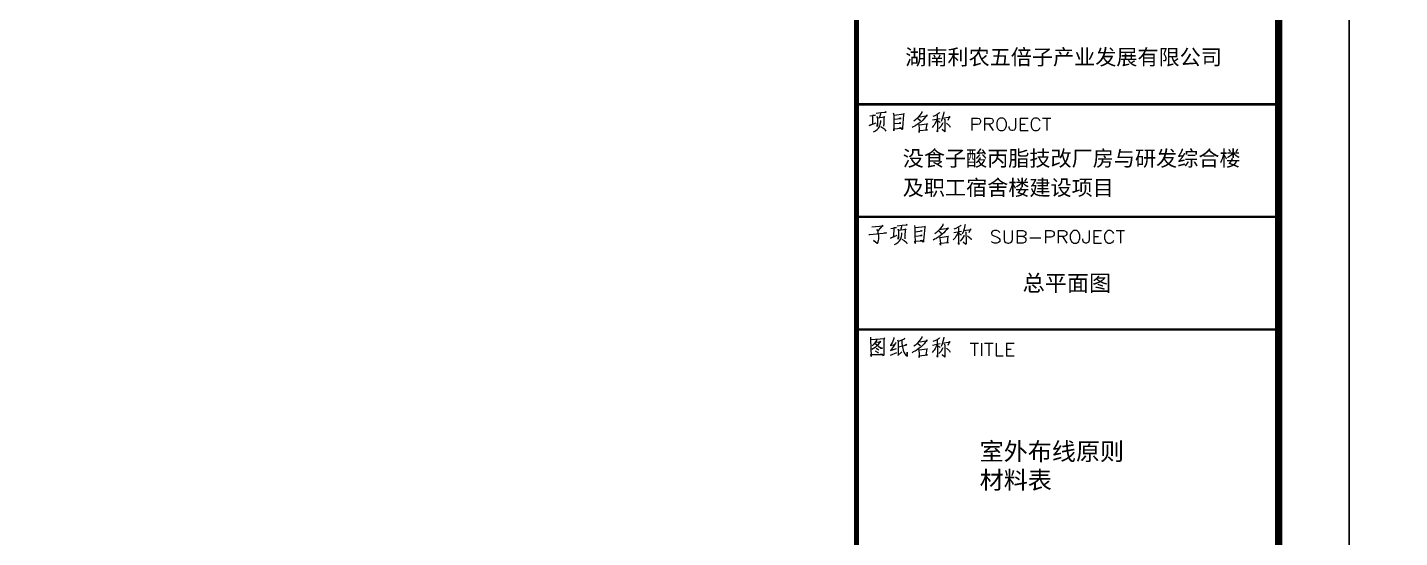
# Model space of a CAD drawing. Extents: x -809667 to 586099, y 3084146 to 3634412.
# Drawn here: x 380990.7 to 381087.9, y 3087145.5 to 3087181.7 of the extents above; entities that cross this region are included whole.
import ezdxf

# ---------------------------------------------------------------- set-up
doc = ezdxf.new("R2010")
doc.units = 0
doc.header["$LTSCALE"] = 0.5
doc.layers.get('0').update_dxf_attribs({"linetype": 'CONTINUOUS'})
doc.layers.add('PUB_TITLE', color=4, linetype='CONTINUOUS')
doc.styles.add('-宋体', font='', dxfattribs={"width": 0.6})
doc.styles.get('-宋体').set_extended_font_data('NSimSun')

# ---------------------------------------------------------------- blocks, each defined once
blk = doc.blocks.new('TQ11')
at = {"layer": 'PUB_TITLE'}
for points, const_width in [([(1252310, -1083954), (1252310, -1166000)], 100), ([(1252310, -1139700), (1260886, -1139700)], 50), ([(1252310, -1141987), (1260886, -1141987)], 50), ([(1252310, -1144274), (1260886, -1144274)], 50)]:
    blk.add_lwpolyline(points, dxfattribs=dict(at, const_width=const_width))
blk.add_lwpolyline([(1252310, -1166000), (1260886, -1166000), (1260886, -1083954), (1252310, -1083954)], close=True, dxfattribs=at)
at = {"layer": 'PUB_TITLE', "color": 140, "lineweight": 0}
for points in [[(1252706, -1139882), (1252807, -1139868), (1252912, -1139859), (1252905, -1139855), (1252888, -1139859)], [(1252780, -1139971), (1252804, -1139895), (1252804, -1139873)], [(1253057, -1139873), (1253067, -1139917), (1253067, -1140082), (1253070, -1140194), (1253070, -1140237), (1253067, -1140194), (1253219, -1140183), (1253203, -1140177), (1253175, -1140186)], [(1253070, -1139917), (1253279, -1139895), (1253269, -1139886), (1253266, -1139906), (1253243, -1140180), (1253243, -1140204), (1253239, -1140213), (1253216, -1140180)], [(1253638, -1139843), (1253635, -1139865), (1253594, -1139920), (1253570, -1139954), (1253543, -1139984), (1253510, -1140017), (1253475, -1140041)], [(1253999, -1139868), (1253991, -1139882), (1253948, -1139909), (1253901, -1139933), (1253860, -1139947)], [(1254086, -1139855), (1254083, -1139873), (1254065, -1139944), (1254053, -1139990), (1254029, -1140048)], [(1252578, -1139933), (1252695, -1139917), (1252638, -1139923), (1252635, -1140105), (1252570, -1140132), (1252709, -1140072)], [(1252652, -1140257), (1252695, -1140237), (1252730, -1140213), (1252757, -1140183), (1252784, -1140145), (1252793, -1140099), (1252801, -1140058), (1252801, -1140025)], [(1252868, -1140145), (1252868, -1140115), (1252871, -1140109), (1252874, -1139944), (1252888, -1139957), (1252736, -1139977), (1252730, -1139947), (1252736, -1139974), (1252736, -1140061), (1252733, -1140126), (1252730, -1140150), (1252730, -1140132), (1252733, -1140096)], [(1252804, -1140150), (1252847, -1140177), (1252882, -1140204), (1252895, -1140221), (1252905, -1140243)], [(1253070, -1140001), (1253216, -1139984), (1253203, -1139980), (1253171, -1139990)], [(1253070, -1140091), (1253212, -1140079), (1253198, -1140075), (1253175, -1140085)], [(1253589, -1139947), (1253600, -1139950), (1253752, -1139927), (1253741, -1139920), (1253714, -1139954), (1253684, -1139990), (1253654, -1140020), (1253621, -1140052), (1253583, -1140082), (1253543, -1140112), (1253499, -1140139), (1253492, -1140142), (1253464, -1140156), (1253439, -1140172)], [(1253553, -1139984), (1253559, -1139987), (1253597, -1140017), (1253600, -1140034), (1253586, -1140011)], [(1253570, -1140105), (1253576, -1140115), (1253583, -1140200), (1253586, -1140210), (1253586, -1140270), (1253583, -1140243), (1253583, -1140234), (1253749, -1140216), (1253746, -1140216), (1253728, -1140216), (1253746, -1140091), (1253752, -1140099), (1253741, -1140102), (1253580, -1140123)], [(1253951, -1140004), (1253931, -1140048), (1253907, -1140085), (1253887, -1140123), (1253866, -1140142), (1253844, -1140169)], [(1253856, -1140017), (1254012, -1139987)], [(1253951, -1139920), (1253954, -1140186), (1253958, -1140261), (1253951, -1140248), (1253954, -1140216)], [(1253954, -1140028), (1253999, -1140055), (1254008, -1140069)], [(1254062, -1140072), (1254059, -1140088), (1254021, -1140150), (1253985, -1140191)], [(1254092, -1140001), (1254110, -1140017), (1254103, -1140014), (1254106, -1140194), (1254106, -1140237), (1254103, -1140261), (1254049, -1140207), (1254103, -1140254)], [(1254059, -1139977), (1254211, -1139954), (1254198, -1139950), (1254167, -1140025)], [(1254140, -1140082), (1254201, -1140136), (1254211, -1140163)], [(1254655, -1139977), (1254655, -1140234)], [(1254655, -1139977), (1254765, -1139977), (1254803, -1139989), (1254815, -1140001), (1254827, -1140026), (1254827, -1140063), (1254815, -1140087), (1254803, -1140099), (1254765, -1140112), (1254655, -1140112)], [(1254913, -1139977), (1254913, -1140234)], [(1254913, -1139977), (1255022, -1139977), (1255060, -1139989), (1255072, -1140001), (1255084, -1140026), (1255084, -1140051), (1255072, -1140075), (1255060, -1140087), (1255022, -1140099), (1254913, -1140099)], [(1254998, -1140099), (1255084, -1140234)], [(1255537, -1139977), (1255537, -1140172), (1255525, -1140210), (1255512, -1140222), (1255488, -1140234), (1255464, -1140234), (1255439, -1140222), (1255427, -1140210), (1255414, -1140172), (1255414, -1140148)], [(1255635, -1139977), (1255635, -1140234)], [(1255635, -1139977), (1255795, -1139977)], [(1255635, -1140099), (1255733, -1140099)], [(1256039, -1140038), (1256027, -1140013), (1256002, -1139989), (1255978, -1139977), (1255929, -1139977), (1255905, -1139989), (1255879, -1140013), (1255867, -1140038), (1255855, -1140075), (1255855, -1140136), (1255867, -1140172), (1255879, -1140198), (1255905, -1140222), (1255929, -1140234), (1255978, -1140234), (1256002, -1140222), (1256027, -1140198), (1256039, -1140172)], [(1256088, -1139977), (1256260, -1139977)], [(1256174, -1139977), (1256174, -1140234)], [(1255635, -1140234), (1255795, -1140234)], [(1254065, -1142129), (1254062, -1142152), (1254021, -1142206), (1253999, -1142241), (1253972, -1142271), (1253937, -1142304), (1253904, -1142328)], [(1252561, -1142342), (1252581, -1142345), (1252918, -1142311), (1252909, -1142308), (1252874, -1142315)], [(1252622, -1142187), (1252852, -1142170), (1252841, -1142162), (1252740, -1142271), (1252722, -1142241), (1252733, -1142257), (1252743, -1142281), (1252746, -1142304), (1252749, -1142339), (1252754, -1142375), (1252754, -1142412), (1252754, -1142442), (1252749, -1142467), (1252746, -1142486), (1252743, -1142507), (1252736, -1142521), (1252730, -1142527), (1252656, -1142464), (1252733, -1142521), (1252740, -1142521)], [(1253007, -1142220), (1253124, -1142203), (1253067, -1142211), (1253064, -1142393), (1252999, -1142420), (1253138, -1142358)], [(1253081, -1142545), (1253124, -1142524), (1253159, -1142500), (1253184, -1142470), (1253212, -1142433), (1253222, -1142385), (1253230, -1142345), (1253230, -1142311)], [(1253135, -1142170), (1253236, -1142156), (1253341, -1142146), (1253334, -1142143), (1253317, -1142146)], [(1253296, -1142433), (1253296, -1142402), (1253300, -1142396), (1253303, -1142230), (1253317, -1142244), (1253165, -1142263), (1253159, -1142233), (1253165, -1142260), (1253165, -1142348), (1253162, -1142412), (1253159, -1142436), (1253159, -1142420), (1253162, -1142382)], [(1253209, -1142257), (1253233, -1142184), (1253233, -1142159)], [(1253486, -1142159), (1253496, -1142203), (1253496, -1142369), (1253499, -1142480), (1253499, -1142524), (1253496, -1142480), (1253648, -1142470), (1253630, -1142464), (1253603, -1142473)], [(1253499, -1142203), (1253708, -1142184), (1253698, -1142173), (1253695, -1142193), (1253671, -1142467), (1253671, -1142491), (1253668, -1142500), (1253644, -1142467)], [(1253499, -1142287), (1253644, -1142271), (1253630, -1142268), (1253600, -1142277)], [(1253499, -1142379), (1253641, -1142366), (1253627, -1142361), (1253603, -1142372)], [(1254018, -1142233), (1254029, -1142236), (1254181, -1142214), (1254170, -1142206), (1254143, -1142241), (1254113, -1142277), (1254083, -1142308), (1254049, -1142339), (1254012, -1142369), (1253972, -1142399), (1253928, -1142426), (1253921, -1142429), (1253893, -1142442), (1253866, -1142461)], [(1253981, -1142271), (1253988, -1142274), (1254026, -1142304), (1254029, -1142322), (1254015, -1142298)], [(1253999, -1142393), (1254005, -1142402), (1254012, -1142486), (1254015, -1142497), (1254015, -1142558), (1254012, -1142531), (1254012, -1142521), (1254176, -1142504), (1254173, -1142504), (1254157, -1142504), (1254173, -1142379), (1254181, -1142385), (1254170, -1142388), (1254008, -1142409)], [(1254380, -1142290), (1254359, -1142336), (1254336, -1142372), (1254315, -1142409), (1254295, -1142429), (1254271, -1142456)], [(1254285, -1142304), (1254440, -1142274)], [(1254426, -1142156), (1254420, -1142170), (1254377, -1142197), (1254329, -1142220), (1254288, -1142233)], [(1254380, -1142206), (1254383, -1142473), (1254386, -1142548), (1254380, -1142534), (1254383, -1142504)], [(1254383, -1142315), (1254426, -1142342), (1254437, -1142355)], [(1254491, -1142358), (1254488, -1142375), (1254450, -1142436), (1254413, -1142477)], [(1254515, -1142143), (1254511, -1142159), (1254494, -1142230), (1254481, -1142277), (1254456, -1142336)], [(1254521, -1142287), (1254538, -1142304), (1254532, -1142301), (1254535, -1142480), (1254535, -1142524), (1254532, -1142548), (1254478, -1142494), (1254532, -1142540)], [(1254488, -1142263), (1254640, -1142241), (1254627, -1142236), (1254595, -1142311)], [(1254568, -1142369), (1254630, -1142423), (1254640, -1142450)], [(1255221, -1142301), (1255197, -1142275), (1255159, -1142263), (1255111, -1142263), (1255074, -1142275), (1255050, -1142301), (1255050, -1142325), (1255062, -1142349), (1255074, -1142361), (1255099, -1142373), (1255172, -1142399), (1255197, -1142411), (1255209, -1142423), (1255221, -1142447), (1255221, -1142485), (1255197, -1142509), (1255159, -1142521), (1255111, -1142521), (1255074, -1142509), (1255050, -1142485)], [(1255307, -1142263), (1255307, -1142447), (1255319, -1142485), (1255343, -1142509), (1255381, -1142521), (1255405, -1142521), (1255441, -1142509), (1255467, -1142485), (1255479, -1142447), (1255479, -1142263)], [(1255576, -1142263), (1255576, -1142521)], [(1255576, -1142263), (1255686, -1142263), (1255722, -1142275), (1255734, -1142289), (1255748, -1142313), (1255748, -1142337), (1255734, -1142361), (1255722, -1142373), (1255686, -1142387), (1255576, -1142387)], [(1255686, -1142387), (1255722, -1142399), (1255734, -1142411), (1255748, -1142435), (1255748, -1142473), (1255734, -1142497), (1255722, -1142509), (1255686, -1142521), (1255576, -1142521)], [(1255834, -1142411), (1256054, -1142411)], [(1256151, -1142263), (1256151, -1142521)], [(1256151, -1142263), (1256261, -1142263), (1256299, -1142275), (1256311, -1142289), (1256323, -1142313), (1256323, -1142349), (1256311, -1142373), (1256299, -1142387), (1256261, -1142399), (1256151, -1142399)], [(1256409, -1142263), (1256409, -1142521)], [(1256409, -1142263), (1256519, -1142263), (1256555, -1142275), (1256568, -1142289), (1256580, -1142313), (1256580, -1142337), (1256568, -1142361), (1256555, -1142373), (1256519, -1142387), (1256409, -1142387)], [(1256495, -1142387), (1256580, -1142521)], [(1257034, -1142263), (1257034, -1142459), (1257020, -1142497), (1257008, -1142509), (1256984, -1142521), (1256960, -1142521), (1256936, -1142509), (1256922, -1142497), (1256910, -1142459), (1256910, -1142435)], [(1257131, -1142263), (1257131, -1142521)], [(1257131, -1142263), (1257289, -1142263)], [(1257131, -1142387), (1257229, -1142387)], [(1257535, -1142325), (1257523, -1142301), (1257499, -1142275), (1257473, -1142263), (1257425, -1142263), (1257401, -1142275), (1257375, -1142301), (1257363, -1142325), (1257351, -1142361), (1257351, -1142423), (1257363, -1142459), (1257375, -1142485), (1257401, -1142509), (1257425, -1142521), (1257473, -1142521), (1257499, -1142509), (1257523, -1142485), (1257535, -1142459)], [(1257585, -1142263), (1257755, -1142263)], [(1257670, -1142263), (1257670, -1142521)], [(1253233, -1142436), (1253276, -1142464), (1253309, -1142491), (1253323, -1142507), (1253334, -1142531)], [(1257131, -1142521), (1257289, -1142521)], [(1252591, -1144432), (1252597, -1144476), (1252605, -1144824), (1252602, -1144786), (1252841, -1144786), (1252825, -1144783), (1252790, -1144786)], [(1252602, -1144476), (1252885, -1144457), (1252874, -1144446), (1252868, -1144476), (1252864, -1144780), (1252861, -1144813), (1252838, -1144786)], [(1252695, -1144530), (1252709, -1144533), (1252804, -1144524), (1252793, -1144514), (1252749, -1144577), (1252716, -1144612), (1252686, -1144639), (1252656, -1144661), (1252622, -1144679)], [(1252713, -1144479), (1252713, -1144497), (1252682, -1144547), (1252646, -1144588), (1252629, -1144604)], [(1252689, -1144568), (1252700, -1144568), (1252804, -1144655), (1252841, -1144655), (1252804, -1144649), (1252787, -1144642)], [(1253070, -1144439), (1253067, -1144460), (1253040, -1144530), (1253002, -1144601), (1252993, -1144601), (1253087, -1144582)], [(1253108, -1144536), (1253105, -1144554), (1253057, -1144628), (1253010, -1144696), (1252999, -1144699), (1253121, -1144661)], [(1253145, -1144487), (1253154, -1144520), (1253159, -1144625), (1253159, -1144712), (1253154, -1144794), (1253148, -1144804), (1253230, -1144729)], [(1253287, -1144449), (1253276, -1144470), (1253198, -1144506), (1253159, -1144520)], [(1253162, -1144625), (1253334, -1144585), (1253323, -1144582), (1253293, -1144595)], [(1253230, -1144500), (1253233, -1144560), (1253243, -1144618), (1253246, -1144625), (1253252, -1144658), (1253260, -1144696), (1253273, -1144737), (1253293, -1144770), (1253314, -1144794), (1253334, -1144807), (1253344, -1144818), (1253337, -1144734), (1253334, -1144810)], [(1253589, -1144520), (1253600, -1144524), (1253752, -1144500), (1253741, -1144493), (1253714, -1144527), (1253684, -1144563), (1253654, -1144595), (1253621, -1144625), (1253583, -1144655), (1253543, -1144685), (1253499, -1144712), (1253492, -1144715), (1253464, -1144729), (1253439, -1144747)], [(1253638, -1144416), (1253635, -1144439), (1253594, -1144493), (1253570, -1144527), (1253543, -1144557), (1253510, -1144591), (1253475, -1144615)], [(1253553, -1144557), (1253559, -1144560), (1253597, -1144591), (1253600, -1144609), (1253586, -1144585)], [(1253951, -1144577), (1253931, -1144622), (1253907, -1144658), (1253887, -1144696), (1253866, -1144715), (1253844, -1144743)], [(1253856, -1144591), (1254012, -1144560)], [(1253999, -1144443), (1253991, -1144457), (1253948, -1144484), (1253901, -1144506), (1253860, -1144520)], [(1253951, -1144493), (1253954, -1144761), (1253958, -1144834), (1253951, -1144821), (1253954, -1144791)], [(1253954, -1144601), (1253999, -1144628), (1254008, -1144642)], [(1254062, -1144645), (1254059, -1144661), (1254021, -1144723), (1253985, -1144764)], [(1254086, -1144429), (1254083, -1144446), (1254065, -1144517), (1254053, -1144563), (1254029, -1144622)], [(1254092, -1144574), (1254110, -1144591), (1254103, -1144588), (1254106, -1144767), (1254106, -1144810), (1254103, -1144834), (1254049, -1144780), (1254103, -1144827)], [(1254059, -1144550), (1254211, -1144527), (1254198, -1144524), (1254167, -1144598)], [(1254619, -1144550), (1254791, -1144550)], [(1254705, -1144550), (1254705, -1144807)], [(1254851, -1144550), (1254851, -1144807)], [(1254913, -1144550), (1255084, -1144550)], [(1254998, -1144550), (1254998, -1144807)], [(1255144, -1144550), (1255144, -1144807), (1255292, -1144807)], [(1255354, -1144550), (1255354, -1144807)], [(1255354, -1144550), (1255512, -1144550)], [(1252692, -1144709), (1252736, -1144734), (1252757, -1144750)], [(1252706, -1144652), (1252743, -1144675), (1252760, -1144693)], [(1252999, -1144797), (1253127, -1144740)], [(1253570, -1144679), (1253576, -1144688), (1253583, -1144773), (1253586, -1144783), (1253586, -1144845), (1253583, -1144818), (1253583, -1144807), (1253749, -1144791), (1253746, -1144791), (1253728, -1144791), (1253746, -1144666), (1253752, -1144672), (1253741, -1144675), (1253580, -1144696)], [(1254140, -1144655), (1254201, -1144709), (1254211, -1144737)], [(1255354, -1144673), (1255451, -1144673)], [(1255354, -1144807), (1255512, -1144807)]]:
    blk.add_lwpolyline(points, dxfattribs=at)
for points in [[(1255230, -1139977), (1255206, -1139989), (1255182, -1140013), (1255170, -1140038), (1255158, -1140075), (1255158, -1140136), (1255170, -1140172), (1255182, -1140198), (1255206, -1140222), (1255230, -1140234), (1255280, -1140234), (1255304, -1140222), (1255328, -1140198), (1255342, -1140172), (1255354, -1140136), (1255354, -1140075), (1255342, -1140038), (1255328, -1140013), (1255304, -1139989), (1255280, -1139977), (1255230, -1139977)], [(1256726, -1142263), (1256702, -1142275), (1256678, -1142301), (1256666, -1142325), (1256653, -1142361), (1256653, -1142423), (1256666, -1142459), (1256678, -1142485), (1256702, -1142509), (1256726, -1142521), (1256776, -1142521), (1256800, -1142509), (1256824, -1142485), (1256836, -1142459), (1256850, -1142423), (1256850, -1142361), (1256836, -1142325), (1256824, -1142301), (1256800, -1142275), (1256776, -1142263), (1256726, -1142263)]]:
    blk.add_lwpolyline(points, close=True, dxfattribs=at)
at = {"layer": 'PUB_TITLE', "color": 7, "style": '-宋体', "width": 1.000002}
for s, height, p in [('湖南利农五倍子产业发展有限公司', 314.46, (1253300, -1138896)), ('没食子酸丙脂技改厂房与研发综合楼', 314.46, (1253249, -1140954)), ('及职工宿舍楼建设项目', 314.5, (1253249, -1141549)), ('总平面图', 329.9, (1255684, -1143495))]:
    blk.add_text(s, height=height, dxfattribs=at).set_placement(p)

msp = doc.modelspace()

# ---------------------------------------------------------------- linework, layer by layer
at = {"layer": 'PUB_TITLE', "linetype": 'Continuous'}
for points in [[(380663.877, 3087078.645), (381084.377, 3087078.645), (381084.377, 3087375.645), (380663.877, 3087375.645)], [(381084.377, 3087078.645), (381504.877, 3087078.645), (381504.877, 3087375.645), (381084.377, 3087375.645)]]:
    msp.add_lwpolyline(points, close=True, dxfattribs=at)
at = {"layer": 'PUB_TITLE', "linetype": 'Continuous', "const_width": 0.5}
msp.add_lwpolyline([(380676.377, 3087083.645), (381079.377, 3087083.645), (381079.377, 3087370.645), (380676.377, 3087370.645)], close=True, dxfattribs=at)

# ---------------------------------------------------------------- block references
at = {"xscale": 0.003488000000000001, "yscale": 0.003488000000000001, "zscale": 0.003488000000000001}
msp.add_blockref('TQ11', (376681.406, 3091151.476), dxfattribs=at)

# ---------------------------------------------------------------- texts
at = {"layer": 'PUB_TITLE', "color": 7, "style": '-宋体', "width": 1.000002}
for s, p in [('室外布线原则', (381058.192, 3087150.981)), ('材料表', (381058.192, 3087148.951))]:
    msp.add_text(s, height=1.25, dxfattribs=at).set_placement(p)

doc.saveas('drawing.dxf')
